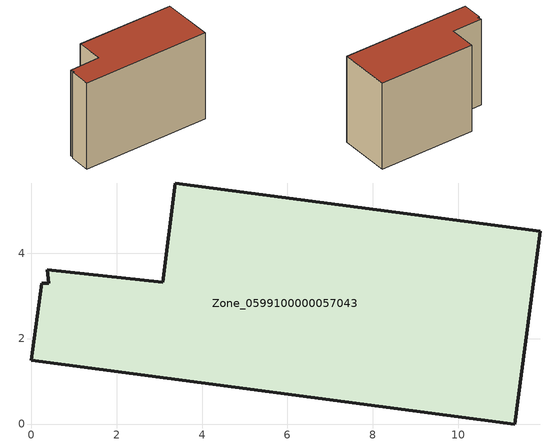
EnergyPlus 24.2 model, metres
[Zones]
Zone_0599100000057043
 floor ground (C_G): 11.32,0 0,1.5 0.25,3.29 0.41,3.29 0.38,3.62 3.08,3.32 3.38,5.64 11.92,4.51 z0
 wall outside (C_F): 0,1.5 11.32,0 11.92,4.51 3.38,5.64 3.08,3.32 0.38,3.62 0.41,3.29 0.25,3.29 0,1.5 z0:8.06
 roof outside (C_R): 0.38,3.62 0.41,3.29 0.25,3.29 0,1.5 11.32,0 11.92,4.51 3.38,5.64 3.08,3.32 z8.06
[BUILDING]
Pand.0599100000057043: North Axis=0; Terrain=City; Loads Convergence Tolerance Value=0.04; Temperature Convergence Tolerance Value=0.4; Solar Distribution=FullExterior; Maximum Number of Warmup Days=25; Minimum Number of Warmup Days=1
[Site:Location]
Rotterdam.The.Hague.AP_ZH_NLD Design_Conditions: Latitude=51.96; Longitude=4.45; Time Zone=1; Elevation=-4.5
[SITE:GROUNDTEMPERATURE:BUILDINGSURFACE]
18, 18, 18, 18, 18, 18, 18, 18, 18, 18, 18, 18
[MATERIAL] Thermal Absorptance=0.9; Solar Absorptance=0.7; Visible Absorptance=0.7
Name | Roughness | Thickness | Conductivity | Density | Specific Heat
G.TI.1946 | MediumSmooth | 0.15 | 1 | 540 | 1210
F.TI.1946 | Rough | 0.3 | 0.857143 | 1920 | 840
R.TI.1946 | MediumRough | 0.2 | 0.1 | 1500 | 1000
[CONSTRUCTION]
C_G: G.TI.1946
C_F: F.TI.1946
C_R: R.TI.1946
[ZONE]
Zone_0599100000057043: Type=1; Multiplier=1; Ceiling Height=Autocalculate; Volume=Autocalculate; Floor Area=autocalculate; Part of Total Floor Area=Yes
[ZONEINFILTRATION:DESIGNFLOWRATE]
Infil_Zone_0599100000057043: Zone or ZoneList or Space or SpaceList=Zone_0599100000057043; Schedule=AlwaysOn; Design Flow Rate Calculation Method=Flow/Area; Flow Rate per Floor Area=0.003; Constant Term Coefficient=1; Temperature Term Coefficient=0; Velocity Term Coefficient=0; Velocity Squared Term Coefficient=0
[HVACTEMPLATE:ZONE:IDEALLOADSAIRSYSTEM]
Zone_0599100000057043: Maximum Heating Supply Air Temperature=50; Minimum Cooling Supply Air Temperature=13; Maximum Heating Supply Air Humidity Ratio=0.0156; Minimum Cooling Supply Air Humidity Ratio=0.0077; Heating Limit=NoLimit; Cooling Limit=NoLimit; Dehumidification Control Type=ConstantSensibleHeatRatio; Cooling Sensible Heat Ratio=0.7; Dehumidification Setpoint=60; Humidification Control Type=None; Humidification Setpoint=30; Outdoor Air Method=None; Outdoor Air Flow Rate per Person=0.00944; Outdoor Air Flow Rate per Zone Floor Area=0; Outdoor Air Flow Rate per Zone=0; Demand Controlled Ventilation Type=None; Outdoor Air Economizer Type=NoEconomizer; Heat Recovery Type=None; Sensible Heat Recovery Effectiveness=0.7; Latent Heat Recovery Effectiveness=0.65
[ZONECONTROL:THERMOSTAT]
ThermostatControl_Zone_0599100000057043: Zone or ZoneList=Zone_0599100000057043; Control Type Schedule=DualSetpointControlType; Control 1=Thermostat_Zone_0599100000057043; Temperature Difference Between Cutout And Setpoint=0
[THERMOSTATSETPOINT:DUALSETPOINT]
Thermostat_Zone_0599100000057043: Heating Setpoint Temperature Schedule=HeatingSetpoint_Zone_0599100000057043; Cooling Setpoint Temperature Schedule=CoolingSetpoint_Zone_0599100000057043
[SCHEDULE:COMPACT]
HeatingSetpoint_Zone_0599100000057043: Through: 12/31, For: AllDays, Until: 24:00, 21
CoolingSetpoint_Zone_0599100000057043: Through: 12/31, For: AllDays, Until: 24:00, 24
DualSetpointControlType: Through: 12/31, For: AllDays, Until: 24:00, 4
AlwaysOn: Through: 12/31, For: AllDays, Until: 24:00, 1
